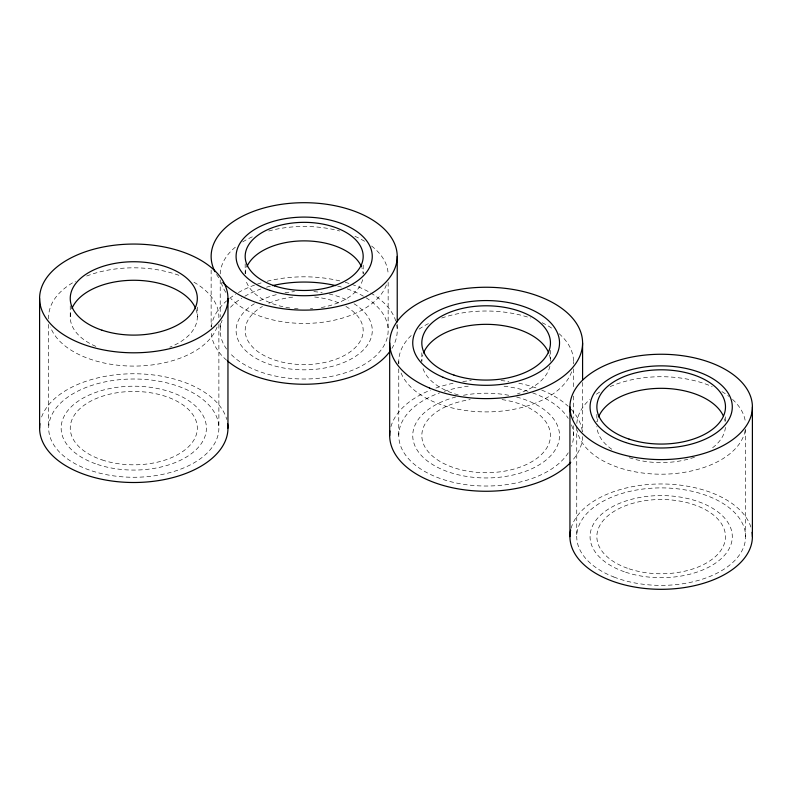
<?xml version="1.0" encoding="UTF-8"?>
<svg xmlns="http://www.w3.org/2000/svg" width="792" height="792" viewBox="0 0 792 792"><rect width="100%" height="100%" fill="white"/><g stroke="black" fill="none" stroke-linecap="round" stroke-linejoin="round"><path stroke-width="0.59" stroke-dasharray="3.96 2.97" d="M745.589 429.165L745.589 536.639M725.482 416.81L725.482 421.75M596.851 414.345L596.851 421.75M582.585 382.467L582.585 431.878M576.744 426.69L576.744 536.639M573.507 361.459L573.507 363.934M573.507 368.874L573.507 388.644M573.507 396.05L573.507 418.285M573.507 425.7L573.507 435.58M550.45 350.341L550.45 361.459M421.819 352.816L421.819 361.459A64.31 37.135 0 0 1 422.869 354.786M398.762 361.459L398.762 363.934M398.762 368.874L398.762 435.58M397.228 324.354L397.228 330.531M388.149 282.358L388.149 330.531M363.182 265.063L363.182 273.705A59.004 34.066 0 0 0 361.934 267.963M245.173 263.825L245.173 273.705M220.216 279.883L220.216 316.939M220.216 323.116L220.216 330.531M218.879 324.373L218.879 428.135A85.1 49.134 0 0 1 91.229 470.686A85.1 49.134 0 0 1 91.229 385.585A85.1 49.134 0 0 1 218.879 428.135M211.137 270.003L211.137 326.829M197.327 307.078L197.327 316.958M70.24 305.841L70.24 316.958M48.678 324.373L48.678 428.135M41.6 416.998A94.179 54.371 0 0 1 135.937 373.774A94.179 54.371 0 0 1 226.75 419.443M193.961 282.219A85.1 49.134 0 0 1 218.721 320.008M217.077 327.027A85.1 49.134 0 0 1 133.779 366.092A85.1 49.134 0 0 1 50.48 327.027M48.748 318.988A85.1 49.134 0 0 1 75.438 281.19M86.684 276.032A85.1 49.134 0 0 1 179.744 275.606M195.98 309.444A63.548 36.689 0 0 1 169.785 347.183M95.852 346.391A63.548 36.689 0 0 1 71.27 310.365M571.111 528.214A91.229 52.668 0 0 1 661.983 483.971A91.229 52.668 0 0 1 751.469 529.145M745.143 430.492A84.417 48.738 0 0 1 661.172 474.2A84.417 48.738 0 0 1 577.2 430.492M576.823 423.443A84.417 48.738 0 0 1 589.832 399.396M596.356 394.228A84.417 48.738 0 0 1 600.415 391.614M610.147 386.625A84.417 48.738 0 0 1 712.186 386.625M721.928 391.614A84.417 48.738 0 0 1 728.907 396.366M732.511 399.396A84.417 48.738 0 0 1 745.43 422.433M725.403 427.373A64.31 37.135 0 0 1 710.553 449.252M694.505 457.212A64.31 37.135 0 0 1 627.828 457.212M611.79 449.252A64.31 37.135 0 0 1 596.881 426.413M597.198 421.621A64.31 37.135 0 0 1 597.901 418.79M724.442 418.79A64.31 37.135 0 0 1 725.145 421.621M582.575 436.58A96.446 55.688 0 0 1 571.596 461.389M390.931 426.67A96.446 55.688 0 0 1 430.561 390.07M435.917 388.04A96.446 55.688 0 0 1 453.45 383.189M462.785 381.556A96.446 55.688 0 0 1 471.28 380.566M500.999 380.566A96.446 55.688 0 0 1 508.87 381.467M518.829 383.189A96.446 55.688 0 0 1 536.362 388.04M541.708 390.07A96.446 55.688 0 0 1 568.131 406.256M571.22 409.365A96.446 55.688 0 0 1 582.397 432.125M571.507 424.858A87.367 50.441 0 0 1 571.507 446.302M568.26 452.796A87.367 50.441 0 0 1 431.274 474.844A87.367 50.441 0 0 1 439.619 392.882M444.262 391.307A87.367 50.441 0 0 1 468.23 386.209M504.039 386.209A87.367 50.441 0 0 1 528.007 391.307M532.65 392.882A87.367 50.441 0 0 1 568.26 418.364M571.656 371.795A87.367 50.441 0 0 1 486.139 411.909A87.367 50.441 0 0 1 400.613 371.795M398.841 363.548A87.367 50.441 0 0 1 413.206 333.68M419.057 329.145A87.367 50.441 0 0 1 429.155 323.225M441.669 318.038A87.367 50.441 0 0 1 530.61 318.038M542.114 322.73A87.367 50.441 0 0 1 553.222 329.145M559.063 333.68A87.367 50.441 0 0 1 573.438 363.548M549.915 366.25A64.31 37.135 0 0 1 517.344 393.931M458.291 394.931A64.31 37.135 0 0 1 422.354 366.25M549.401 354.786A64.31 37.135 0 0 1 550.43 360.499M502.039 399.604A64.31 37.135 0 0 1 538.966 456.756A64.31 37.135 0 0 1 433.303 456.756A64.31 37.135 0 0 1 470.23 399.604M516.622 397.04A73.389 42.372 0 0 1 543.827 461.776A73.389 42.372 0 0 1 428.442 461.776A73.389 42.372 0 0 1 455.647 397.04M463.459 395.287A73.389 42.372 0 0 1 508.82 395.287M396.733 324.987A93.05 53.717 0 0 1 391.931 348.401M226.68 360.261A93.05 53.717 0 0 1 211.147 331.492M211.315 327.195A93.05 53.717 0 0 1 226.68 300.802M229.69 298.337A93.05 53.717 0 0 1 235.63 294.208M238.392 292.545A93.05 53.717 0 0 1 262.498 282.506M267.221 281.229A93.05 53.717 0 0 1 341.134 281.229M345.233 282.318A93.05 53.717 0 0 1 395.752 320.998M218.79 277.745A93.05 53.717 0 0 1 216.107 273.725M347.252 288.912A83.972 48.48 0 0 1 362.389 365.468A83.972 48.48 0 0 1 230.482 353.767M226.601 349.084A83.972 48.48 0 0 1 222.136 320.225M230.482 307.296A83.972 48.48 0 0 1 241.689 298.148M244.807 296.248A83.972 48.48 0 0 1 261.113 288.912M266.558 287.189A83.972 48.48 0 0 1 270.834 286.041M337.531 286.041A83.972 48.48 0 0 1 341.798 287.189M386.367 284.873A83.972 48.48 0 0 1 316.741 322.879A83.972 48.48 0 0 1 230.759 298.465M225.849 292.397A83.972 48.48 0 0 1 220.661 279.952M220.235 273.943A83.972 48.48 0 0 1 236.808 246.005M242.708 241.916A83.972 48.48 0 0 1 253.44 236.313M268.686 231.007A83.972 48.48 0 0 1 339.679 231.007M354.925 236.313A83.972 48.48 0 0 1 365.656 241.916M371.547 246.005A83.972 48.48 0 0 1 388.149 274.943M362.627 279.616A59.004 34.066 0 0 1 318.612 307.969M312.682 308.652A59.004 34.066 0 0 1 310.276 308.821M298.089 308.821A59.004 34.066 0 0 1 294.476 308.543M289.753 307.969A59.004 34.066 0 0 1 245.738 279.616M245.213 273.765A59.004 34.066 0 0 1 246.431 267.963M345.906 306.445A59.004 34.066 0 0 1 345.906 354.618A59.004 34.066 0 0 1 262.459 354.618A59.004 34.066 0 0 1 262.459 306.445M268.825 303.257A59.004 34.066 0 0 1 293.703 297.01M314.662 297.01A59.004 34.066 0 0 1 339.54 303.257M354.014 303.742A68.082 39.303 0 0 1 351.747 358.657A68.082 39.303 0 0 1 256.618 358.657A68.082 39.303 0 0 1 254.351 303.742M259.598 300.821A68.082 39.303 0 0 1 278.131 294.218M285.001 292.812A68.082 39.303 0 0 1 294.495 291.624M313.87 291.624A68.082 39.303 0 0 1 322.195 292.624M329.106 293.951A68.082 39.303 0 0 1 348.767 300.821M97.466 464.449A72.616 41.927 0 0 0 206.405 428.135A72.616 41.927 0 0 0 97.466 391.822A72.616 41.927 0 0 0 97.466 464.449M102.01 459.904A63.548 36.689 0 0 0 197.327 428.135A63.548 36.689 0 0 0 102.01 396.366A63.548 36.689 0 0 0 102.01 459.904M613.849 577.002A84.417 48.738 0 0 0 745.381 540.114A84.417 48.738 0 0 0 624.284 492.792A84.417 48.738 0 0 0 613.849 577.002M625.611 572.2A71.122 41.065 0 0 0 732.293 536.639A71.122 41.065 0 0 0 625.611 501.079A71.122 41.065 0 0 0 625.611 572.2M629.016 568.795A64.31 37.135 0 0 0 725.482 536.639A64.31 37.135 0 0 0 629.016 504.474A64.31 37.135 0 0 0 629.016 568.795"/><path stroke-width="1.19" d="M752.4 406.93A91.229 52.668 0 0 1 615.552 452.539A91.229 52.668 0 0 1 615.552 361.31A91.229 52.668 0 0 1 752.4 406.93L752.4 536.639M582.585 342.936L582.585 379.992M569.943 406.93L569.943 536.639M397.228 256.41L397.228 321.889M389.684 342.936L389.684 435.58M227.957 298.426A94.179 54.371 0 0 1 86.694 345.52A94.179 54.371 0 0 1 86.694 251.341A94.179 54.371 0 0 1 227.957 298.426L227.957 428.135M39.6 298.426L39.6 428.135M227.641 423.641A94.179 54.371 0 0 1 133.779 482.506A94.179 54.371 0 0 1 39.927 423.641M71.933 308.533A63.548 36.689 0 0 1 133.779 280.269A63.548 36.689 0 0 1 195.624 308.533M752.083 532.283A91.229 52.668 0 0 1 659.251 589.298A91.229 52.668 0 0 1 570.646 530.076M598.574 416.929A64.31 37.135 0 0 1 660.35 388.327A64.31 37.135 0 0 1 723.363 416.008M570.784 462.271A96.446 55.688 0 0 1 458.439 488.921A96.446 55.688 0 0 1 390.02 430.977M423.542 352.935A64.31 37.135 0 0 1 486.139 324.334A64.31 37.135 0 0 1 548.727 352.935M390.149 351.084A93.05 53.717 0 0 1 313.919 383.952A93.05 53.717 0 0 1 227.512 360.974M214.969 271.666A93.05 53.717 0 0 1 319.265 203.405A93.05 53.717 0 0 1 380.259 287.338A93.05 53.717 0 0 1 222.819 282.477M272.606 285.615A83.972 48.48 0 0 1 335.758 285.615M246.876 266.835A59.004 34.066 0 0 1 304.178 240.877A59.004 34.066 0 0 1 361.489 266.835M102.01 330.195A63.548 36.689 0 0 0 197.327 298.426A63.548 36.689 0 0 0 102.01 266.656A63.548 36.689 0 0 0 102.01 330.195M625.611 442.49A71.122 41.065 0 0 0 732.293 406.93A71.122 41.065 0 0 0 625.611 371.369A71.122 41.065 0 0 0 625.611 442.49M629.016 439.085A64.31 37.135 0 0 0 725.482 406.93A64.31 37.135 0 0 0 629.016 374.774A64.31 37.135 0 0 0 629.016 439.085M429.541 388.021A96.446 55.688 0 0 0 582.071 348.688A96.446 55.688 0 0 0 446.797 292.09A96.446 55.688 0 0 0 429.541 388.021M443.075 377.249A73.389 42.372 0 0 0 559.132 347.312A73.389 42.372 0 0 0 456.202 304.247A73.389 42.372 0 0 0 443.075 377.249M453.974 375.091A64.31 37.135 0 0 0 550.45 342.936A64.31 37.135 0 0 0 453.974 310.771A64.31 37.135 0 0 0 453.974 375.091M270.141 290.456A68.082 39.303 0 0 0 372.26 256.41A68.082 39.303 0 0 0 270.141 222.374A68.082 39.303 0 0 0 270.141 290.456M274.675 285.912A59.004 34.066 0 0 0 363.182 256.41A59.004 34.066 0 0 0 274.675 226.908A59.004 34.066 0 0 0 274.675 285.912"/></g></svg>
